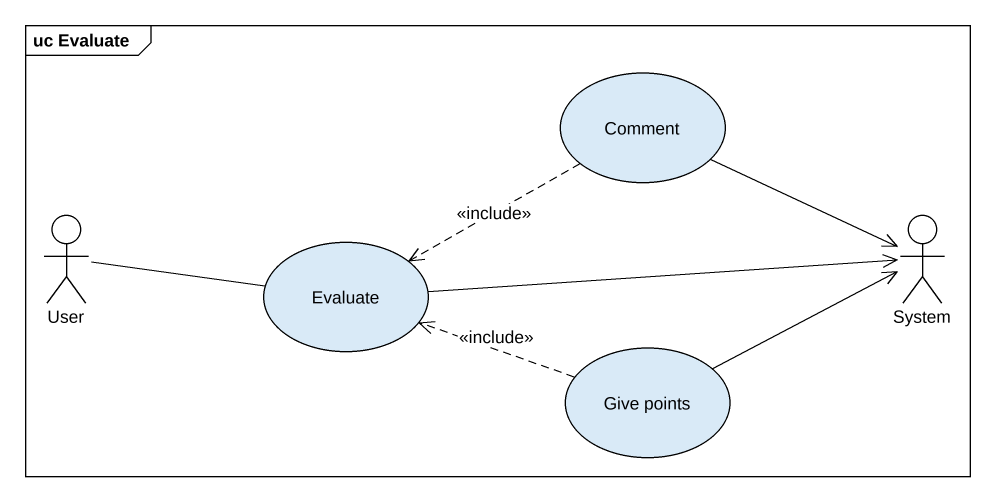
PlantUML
@startuml
mainframe uc Evaluate
usecase Comment
actor User
actor System
usecase Evaluate
usecase "Give points" as Give_points
Comment -right-> System
Comment .left.> Evaluate : <<include>>
User -right- Evaluate
Evaluate -right-> System
Give_points -right-> System
Give_points .left.> Evaluate : <<include>>
@enduml
